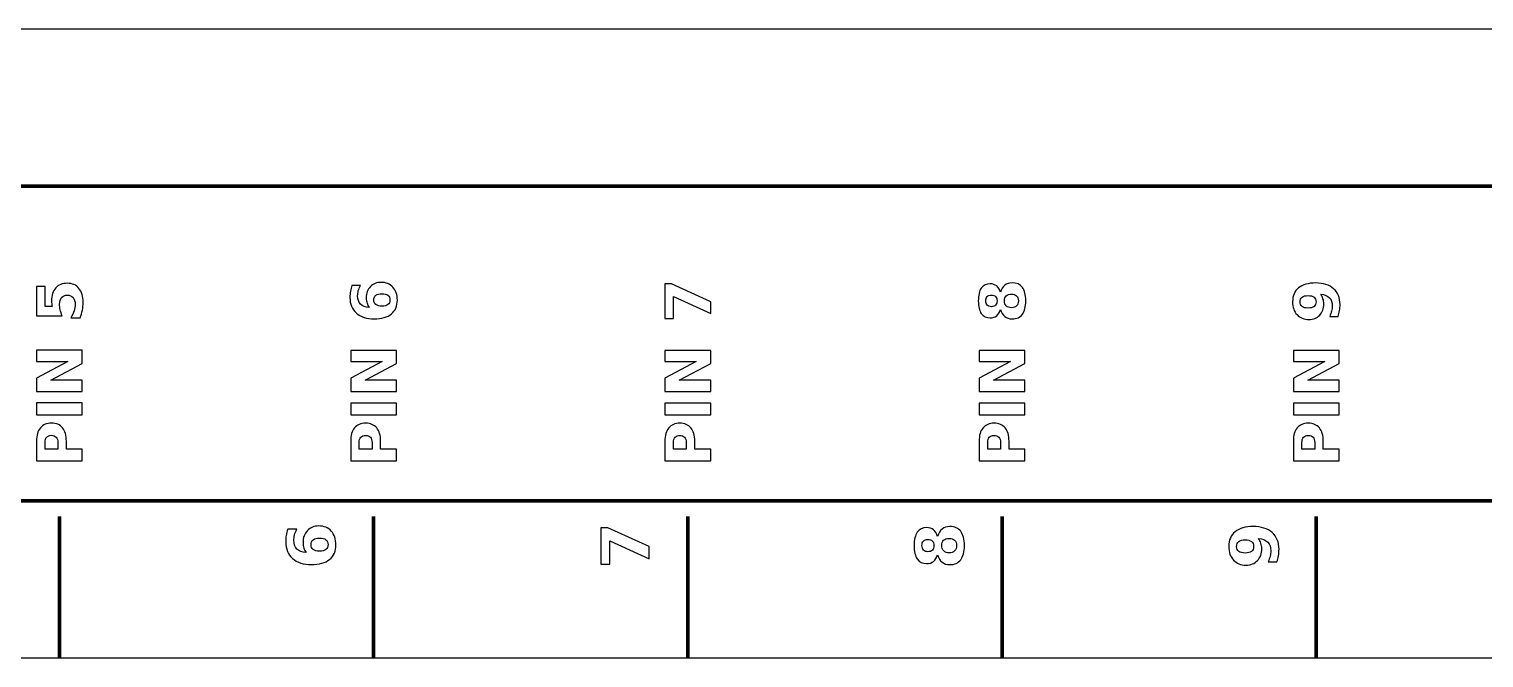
# Model space of a CAD drawing. Header units: centimetres. Extents: x -11 to 25, y -15.8 to -13.8.
# Drawn here: x -6.596 to -1.967, y -15.85 to -13.85 of the extents above; entities that cross this region are included whole.
import ezdxf

# ---------------------------------------------------------------- set-up
doc = ezdxf.new("R2010")
doc.units = ezdxf.units.CM
doc.header["$MEASUREMENT"] = 0
doc.layers.add('Layer 1', color=7, linetype='Continuous')

msp = doc.modelspace()

# ---------------------------------------------------------------- linework, layer by layer
at = {"layer": 'Layer 1', "color": 7}
msp.add_open_spline([(-10.9698, -13.85), (-10.9698, -13.85), (25.0302, -13.85), (25.0302, -13.85), (25.0302, -13.85), (25.0302, -13.85), (25.0302, -15.85), (25.0302, -15.85), (25.0302, -15.85), (25.0302, -15.85), (-10.9698, -15.85), (-10.9698, -15.85), (-10.9698, -15.85), (-10.9698, -15.85), (-10.9698, -13.85), (-10.9698, -13.85)], degree=3, knots=[0, 0, 0, 0, 0.25, 0.25, 0.25, 0.25, 0.5, 0.5, 0.5, 0.5, 0.75, 0.75, 0.75, 0.75, 1, 1, 1, 1], dxfattribs=at)
at = {"layer": 'Layer 1', "color": 250, "lineweight": 100}
msp.add_open_spline([(-10.76247, -15.35), (-10.76247, -15.35), (-10.76247, -14.35), (-10.76247, -14.35), (-10.76247, -14.35), (-10.76247, -14.35), (24.83753, -14.35), (24.83753, -14.35), (24.83753, -14.35), (24.83753, -14.35), (24.83753, -15.35), (24.83753, -15.35), (24.83753, -15.35), (24.83753, -15.35), (-10.76247, -15.35), (-10.76247, -15.35)], degree=3, knots=[0, 0, 0, 0, 0.25, 0.25, 0.25, 0.25, 0.5, 0.5, 0.5, 0.5, 0.75, 0.75, 0.75, 0.75, 1, 1, 1, 1], dxfattribs=at)
at = {"layer": 'Layer 1', "color": 250}
for points, knots in [([(-6.57287, -14.7625), (-6.57287, -14.7625), (-6.57287, -14.66903), (-6.57287, -14.66903), (-6.57287, -14.66903), (-6.57287, -14.66903), (-6.54524, -14.66903), (-6.54524, -14.66903), (-6.54524, -14.66903), (-6.54524, -14.66903), (-6.54524, -14.73253), (-6.54524, -14.73253), (-6.54524, -14.73253), (-6.54524, -14.73253), (-6.52267, -14.73253), (-6.52267, -14.73253), (-6.52267, -14.73253), (-6.52344, -14.72967), (-6.52404, -14.7268), (-6.52447, -14.7239), (-6.52447, -14.7239), (-6.5249, -14.721), (-6.5251, -14.71797), (-6.5251, -14.71487), (-6.5251, -14.71487), (-6.5251, -14.69707), (-6.52067, -14.68323), (-6.51177, -14.67333), (-6.51177, -14.67333), (-6.5029, -14.66343), (-6.4905, -14.6585), (-6.47464, -14.6585), (-6.47464, -14.6585), (-6.45887, -14.6585), (-6.44654, -14.6639), (-6.4376, -14.67467), (-6.4376, -14.67467), (-6.4287, -14.68543), (-6.42424, -14.7004), (-6.42424, -14.71953), (-6.42424, -14.71953), (-6.42424, -14.7278), (-6.42504, -14.736), (-6.42664, -14.7441), (-6.42664, -14.7441), (-6.42824, -14.7522), (-6.43064, -14.76027), (-6.4339, -14.76827), (-6.4339, -14.76827), (-6.4339, -14.76827), (-6.4635, -14.76827), (-6.4635, -14.76827), (-6.4635, -14.76827), (-6.45894, -14.76033), (-6.45554, -14.7528), (-6.45324, -14.74567), (-6.45324, -14.74567), (-6.45097, -14.73853), (-6.44984, -14.7318), (-6.44984, -14.7255), (-6.44984, -14.7255), (-6.44984, -14.71637), (-6.45207, -14.7092), (-6.45654, -14.70397), (-6.45654, -14.70397), (-6.46097, -14.69873), (-6.467, -14.6961), (-6.4746, -14.6961), (-6.4746, -14.6961), (-6.4823, -14.6961), (-6.48834, -14.69873), (-6.49277, -14.70397), (-6.49277, -14.70397), (-6.4972, -14.7092), (-6.4994, -14.71637), (-6.4994, -14.7255), (-6.4994, -14.7255), (-6.4994, -14.7309), (-6.4987, -14.73667), (-6.4973, -14.74277), (-6.4973, -14.74277), (-6.4959, -14.7489), (-6.49374, -14.75547), (-6.4908, -14.7625), (-6.4908, -14.7625), (-6.4908, -14.7625), (-6.57287, -14.7625), (-6.57287, -14.7625)], [0, 0, 0, 0, 0.0454545, 0.0454545, 0.0454545, 0.0454545, 0.0909091, 0.0909091, 0.0909091, 0.0909091, 0.1363636, 0.1363636, 0.1363636, 0.1363636, 0.1818182, 0.1818182, 0.1818182, 0.1818182, 0.2272727, 0.2272727, 0.2272727, 0.2272727, 0.2727273, 0.2727273, 0.2727273, 0.2727273, 0.3181818, 0.3181818, 0.3181818, 0.3181818, 0.3636364, 0.3636364, 0.3636364, 0.3636364, 0.4090909, 0.4090909, 0.4090909, 0.4090909, 0.4545455, 0.4545455, 0.4545455, 0.4545455, 0.5, 0.5, 0.5, 0.5, 0.5454545, 0.5454545, 0.5454545, 0.5454545, 0.5909091, 0.5909091, 0.5909091, 0.5909091, 0.6363636, 0.6363636, 0.6363636, 0.6363636, 0.6818182, 0.6818182, 0.6818182, 0.6818182, 0.7272727, 0.7272727, 0.7272727, 0.7272727, 0.7727273, 0.7727273, 0.7727273, 0.7727273, 0.8181818, 0.8181818, 0.8181818, 0.8181818, 0.8636364, 0.8636364, 0.8636364, 0.8636364, 0.9090909, 0.9090909, 0.9090909, 0.9090909, 0.9545455, 0.9545455, 0.9545455, 0.9545455, 1, 1, 1, 1]), ([(-5.56917, -14.66505), (-5.56917, -14.66505), (-5.5422, -14.66505), (-5.5422, -14.66505), (-5.5422, -14.66505), (-5.54514, -14.67125), (-5.5473, -14.67705), (-5.5487, -14.68251), (-5.5487, -14.68251), (-5.5501, -14.68798), (-5.5508, -14.69335), (-5.5508, -14.69855), (-5.5508, -14.69855), (-5.5508, -14.70975), (-5.5477, -14.71845), (-5.54147, -14.72471), (-5.54147, -14.72471), (-5.53527, -14.73095), (-5.52604, -14.73461), (-5.5138, -14.73565), (-5.5138, -14.73565), (-5.51697, -14.73135), (-5.51937, -14.72668), (-5.52097, -14.72168), (-5.52097, -14.72168), (-5.52257, -14.71668), (-5.52337, -14.71121), (-5.52337, -14.70528), (-5.52337, -14.70528), (-5.52337, -14.69038), (-5.519, -14.67835), (-5.51027, -14.66921), (-5.51027, -14.66921), (-5.50157, -14.66005), (-5.49014, -14.65548), (-5.476, -14.65548), (-5.476, -14.65548), (-5.46037, -14.65548), (-5.44787, -14.66058), (-5.43844, -14.67081), (-5.43844, -14.67081), (-5.42904, -14.68101), (-5.42434, -14.69475), (-5.42434, -14.71191), (-5.42434, -14.71191), (-5.42434, -14.73085), (-5.43074, -14.74551), (-5.44354, -14.75591), (-5.44354, -14.75591), (-5.4563, -14.76628), (-5.47447, -14.77148), (-5.49797, -14.77148), (-5.49797, -14.77148), (-5.52204, -14.77148), (-5.54097, -14.76541), (-5.55474, -14.75328), (-5.55474, -14.75328), (-5.5685, -14.74111), (-5.5754, -14.72448), (-5.5754, -14.70331), (-5.5754, -14.70331), (-5.5754, -14.69661), (-5.57487, -14.69011), (-5.57384, -14.68378), (-5.57384, -14.68378), (-5.5728, -14.67748), (-5.57124, -14.67125), (-5.56917, -14.66505)], [0, 0, 0, 0, 0.0588235, 0.0588235, 0.0588235, 0.0588235, 0.1176471, 0.1176471, 0.1176471, 0.1176471, 0.1764706, 0.1764706, 0.1764706, 0.1764706, 0.2352941, 0.2352941, 0.2352941, 0.2352941, 0.2941176, 0.2941176, 0.2941176, 0.2941176, 0.3529412, 0.3529412, 0.3529412, 0.3529412, 0.4117647, 0.4117647, 0.4117647, 0.4117647, 0.4705882, 0.4705882, 0.4705882, 0.4705882, 0.5294118, 0.5294118, 0.5294118, 0.5294118, 0.5882353, 0.5882353, 0.5882353, 0.5882353, 0.6470588, 0.6470588, 0.6470588, 0.6470588, 0.7058824, 0.7058824, 0.7058824, 0.7058824, 0.7647059, 0.7647059, 0.7647059, 0.7647059, 0.8235294, 0.8235294, 0.8235294, 0.8235294, 0.8823529, 0.8823529, 0.8823529, 0.8823529, 0.9411765, 0.9411765, 0.9411765, 0.9411765, 1, 1, 1, 1]), ([(-4.57297, -14.77051), (-4.57297, -14.77051), (-4.57297, -14.66065), (-4.57297, -14.66065), (-4.57297, -14.66065), (-4.57297, -14.66065), (-4.55177, -14.66065), (-4.55177, -14.66065), (-4.55177, -14.66065), (-4.55177, -14.66065), (-4.42717, -14.71748), (-4.42717, -14.71748), (-4.42717, -14.71748), (-4.42717, -14.71748), (-4.42717, -14.75411), (-4.42717, -14.75411), (-4.42717, -14.75411), (-4.42717, -14.75411), (-4.54534, -14.70028), (-4.54534, -14.70028), (-4.54534, -14.70028), (-4.54534, -14.70028), (-4.54534, -14.77051), (-4.54534, -14.77051), (-4.54534, -14.77051), (-4.54534, -14.77051), (-4.57297, -14.77051), (-4.57297, -14.77051)], [0, 0, 0, 0, 0.1428571, 0.1428571, 0.1428571, 0.1428571, 0.2857143, 0.2857143, 0.2857143, 0.2857143, 0.4285714, 0.4285714, 0.4285714, 0.4285714, 0.5714286, 0.5714286, 0.5714286, 0.5714286, 0.7142857, 0.7142857, 0.7142857, 0.7142857, 0.8571429, 0.8571429, 0.8571429, 0.8571429, 1, 1, 1, 1]), ([(-3.5048, -14.74171), (-3.50747, -14.75055), (-3.51157, -14.75721), (-3.5171, -14.76171), (-3.5171, -14.76171), (-3.52264, -14.76621), (-3.52954, -14.76845), (-3.5378, -14.76845), (-3.5378, -14.76845), (-3.5501, -14.76845), (-3.5595, -14.76385), (-3.56594, -14.75468), (-3.56594, -14.75468), (-3.57237, -14.74551), (-3.5756, -14.73201), (-3.5756, -14.71425), (-3.5756, -14.71425), (-3.5756, -14.69661), (-3.5724, -14.68318), (-3.56597, -14.67401), (-3.56597, -14.67401), (-3.55957, -14.66485), (-3.55017, -14.66025), (-3.5378, -14.66025), (-3.5378, -14.66025), (-3.52954, -14.66025), (-3.52264, -14.66251), (-3.5171, -14.66701), (-3.5171, -14.66701), (-3.51157, -14.67155), (-3.50747, -14.67825), (-3.5048, -14.68708), (-3.5048, -14.68708), (-3.50207, -14.67718), (-3.49764, -14.66971), (-3.49147, -14.66468), (-3.49147, -14.66468), (-3.48534, -14.65965), (-3.47757, -14.65711), (-3.46817, -14.65711), (-3.46817, -14.65711), (-3.45374, -14.65711), (-3.4428, -14.66191), (-3.43544, -14.67151), (-3.43544, -14.67151), (-3.42804, -14.68111), (-3.42434, -14.69538), (-3.42434, -14.71425), (-3.42434, -14.71425), (-3.42434, -14.73321), (-3.42804, -14.74751), (-3.43544, -14.75718), (-3.43544, -14.75718), (-3.4428, -14.76685), (-3.45374, -14.77168), (-3.46817, -14.77168), (-3.46817, -14.77168), (-3.47757, -14.77168), (-3.48534, -14.76915), (-3.49147, -14.76411), (-3.49147, -14.76411), (-3.49764, -14.75908), (-3.50207, -14.75161), (-3.5048, -14.74171)], [0, 0, 0, 0, 0.0625, 0.0625, 0.0625, 0.0625, 0.125, 0.125, 0.125, 0.125, 0.1875, 0.1875, 0.1875, 0.1875, 0.25, 0.25, 0.25, 0.25, 0.3125, 0.3125, 0.3125, 0.3125, 0.375, 0.375, 0.375, 0.375, 0.4375, 0.4375, 0.4375, 0.4375, 0.5, 0.5, 0.5, 0.5, 0.5625, 0.5625, 0.5625, 0.5625, 0.625, 0.625, 0.625, 0.625, 0.6875, 0.6875, 0.6875, 0.6875, 0.75, 0.75, 0.75, 0.75, 0.8125, 0.8125, 0.8125, 0.8125, 0.875, 0.875, 0.875, 0.875, 0.9375, 0.9375, 0.9375, 0.9375, 1, 1, 1, 1]), ([(-2.43037, -14.76385), (-2.43037, -14.76385), (-2.45734, -14.76385), (-2.45734, -14.76385), (-2.45734, -14.76385), (-2.45454, -14.75785), (-2.45244, -14.75211), (-2.45104, -14.74665), (-2.45104, -14.74665), (-2.44964, -14.74118), (-2.44894, -14.73578), (-2.44894, -14.73045), (-2.44894, -14.73045), (-2.44894, -14.71925), (-2.45204, -14.71055), (-2.45827, -14.70428), (-2.45827, -14.70428), (-2.46447, -14.69805), (-2.4737, -14.69435), (-2.48594, -14.69325), (-2.48594, -14.69325), (-2.48267, -14.69768), (-2.48024, -14.70238), (-2.4786, -14.70741), (-2.4786, -14.70741), (-2.47697, -14.71241), (-2.47617, -14.71785), (-2.47617, -14.72371), (-2.47617, -14.72371), (-2.47617, -14.73861), (-2.4805, -14.75065), (-2.4892, -14.75978), (-2.4892, -14.75978), (-2.4979, -14.76895), (-2.50934, -14.77351), (-2.52354, -14.77351), (-2.52354, -14.77351), (-2.53924, -14.77351), (-2.5518, -14.76841), (-2.56124, -14.75825), (-2.56124, -14.75825), (-2.57067, -14.74805), (-2.5754, -14.73438), (-2.5754, -14.71728), (-2.5754, -14.71728), (-2.5754, -14.69825), (-2.569, -14.68355), (-2.55617, -14.67315), (-2.55617, -14.67315), (-2.54334, -14.66271), (-2.5252, -14.65751), (-2.50177, -14.65751), (-2.50177, -14.65751), (-2.4777, -14.65751), (-2.45877, -14.66361), (-2.445, -14.67578), (-2.445, -14.67578), (-2.43124, -14.68795), (-2.42434, -14.70465), (-2.42434, -14.72585), (-2.42434, -14.72585), (-2.42434, -14.73271), (-2.42484, -14.73925), (-2.42584, -14.74548), (-2.42584, -14.74548), (-2.42684, -14.75175), (-2.42837, -14.75785), (-2.43037, -14.76385)], [0, 0, 0, 0, 0.0588235, 0.0588235, 0.0588235, 0.0588235, 0.1176471, 0.1176471, 0.1176471, 0.1176471, 0.1764706, 0.1764706, 0.1764706, 0.1764706, 0.2352941, 0.2352941, 0.2352941, 0.2352941, 0.2941176, 0.2941176, 0.2941176, 0.2941176, 0.3529412, 0.3529412, 0.3529412, 0.3529412, 0.4117647, 0.4117647, 0.4117647, 0.4117647, 0.4705882, 0.4705882, 0.4705882, 0.4705882, 0.5294118, 0.5294118, 0.5294118, 0.5294118, 0.5882353, 0.5882353, 0.5882353, 0.5882353, 0.6470588, 0.6470588, 0.6470588, 0.6470588, 0.7058824, 0.7058824, 0.7058824, 0.7058824, 0.7647059, 0.7647059, 0.7647059, 0.7647059, 0.8235294, 0.8235294, 0.8235294, 0.8235294, 0.8823529, 0.8823529, 0.8823529, 0.8823529, 0.9411765, 0.9411765, 0.9411765, 0.9411765, 1, 1, 1, 1]), ([(-5.49914, -14.71151), (-5.49914, -14.71811), (-5.497, -14.72305), (-5.49274, -14.72631), (-5.49274, -14.72631), (-5.48847, -14.72961), (-5.48207, -14.73125), (-5.47354, -14.73125), (-5.47354, -14.73125), (-5.46504, -14.73125), (-5.45864, -14.72961), (-5.45437, -14.72631), (-5.45437, -14.72631), (-5.4501, -14.72305), (-5.44797, -14.71811), (-5.44797, -14.71151), (-5.44797, -14.71151), (-5.44797, -14.70488), (-5.4501, -14.69991), (-5.45437, -14.69665), (-5.45437, -14.69665), (-5.45864, -14.69335), (-5.46504, -14.69171), (-5.47354, -14.69171), (-5.47354, -14.69171), (-5.48207, -14.69171), (-5.48847, -14.69335), (-5.49274, -14.69665), (-5.49274, -14.69665), (-5.497, -14.69991), (-5.49914, -14.70488), (-5.49914, -14.71151)], [0, 0, 0, 0, 0.125, 0.125, 0.125, 0.125, 0.25, 0.25, 0.25, 0.25, 0.375, 0.375, 0.375, 0.375, 0.5, 0.5, 0.5, 0.5, 0.625, 0.625, 0.625, 0.625, 0.75, 0.75, 0.75, 0.75, 0.875, 0.875, 0.875, 0.875, 1, 1, 1, 1]), ([(-3.534, -14.73291), (-3.5282, -14.73291), (-3.52374, -14.73131), (-3.52064, -14.72808), (-3.52064, -14.72808), (-3.5175, -14.72485), (-3.51594, -14.72025), (-3.51594, -14.71425), (-3.51594, -14.71425), (-3.51594, -14.70838), (-3.5175, -14.70385), (-3.52064, -14.70068), (-3.52064, -14.70068), (-3.52374, -14.69748), (-3.5282, -14.69588), (-3.534, -14.69588), (-3.534, -14.69588), (-3.5398, -14.69588), (-3.54424, -14.69748), (-3.54734, -14.70068), (-3.54734, -14.70068), (-3.55044, -14.70385), (-3.55197, -14.70838), (-3.55197, -14.71425), (-3.55197, -14.71425), (-3.55197, -14.72025), (-3.5504, -14.72485), (-3.54727, -14.72808), (-3.54727, -14.72808), (-3.54417, -14.73131), (-3.53974, -14.73291), (-3.534, -14.73291)], [0, 0, 0, 0, 0.125, 0.125, 0.125, 0.125, 0.25, 0.25, 0.25, 0.25, 0.375, 0.375, 0.375, 0.375, 0.5, 0.5, 0.5, 0.5, 0.625, 0.625, 0.625, 0.625, 0.75, 0.75, 0.75, 0.75, 0.875, 0.875, 0.875, 0.875, 1, 1, 1, 1]), ([(-3.4924, -14.71425), (-3.4924, -14.72128), (-3.49047, -14.72671), (-3.48664, -14.73048), (-3.48664, -14.73048), (-3.4828, -14.73425), (-3.4773, -14.73615), (-3.47014, -14.73615), (-3.47014, -14.73615), (-3.46297, -14.73615), (-3.4575, -14.73425), (-3.45367, -14.73048), (-3.45367, -14.73048), (-3.44987, -14.72671), (-3.44797, -14.72128), (-3.44797, -14.71425), (-3.44797, -14.71425), (-3.44797, -14.70728), (-3.44987, -14.70195), (-3.45367, -14.69821), (-3.45367, -14.69821), (-3.4575, -14.69451), (-3.46297, -14.69265), (-3.47014, -14.69265), (-3.47014, -14.69265), (-3.47737, -14.69265), (-3.48287, -14.69451), (-3.4867, -14.69821), (-3.4867, -14.69821), (-3.4905, -14.70195), (-3.4924, -14.70728), (-3.4924, -14.71425)], [0, 0, 0, 0, 0.125, 0.125, 0.125, 0.125, 0.25, 0.25, 0.25, 0.25, 0.375, 0.375, 0.375, 0.375, 0.5, 0.5, 0.5, 0.5, 0.625, 0.625, 0.625, 0.625, 0.75, 0.75, 0.75, 0.75, 0.875, 0.875, 0.875, 0.875, 1, 1, 1, 1]), ([(-2.50057, -14.71745), (-2.50057, -14.71088), (-2.5027, -14.70595), (-2.50697, -14.70261), (-2.50697, -14.70261), (-2.51124, -14.69931), (-2.51764, -14.69765), (-2.52617, -14.69765), (-2.52617, -14.69765), (-2.53464, -14.69765), (-2.54104, -14.69931), (-2.54534, -14.70261), (-2.54534, -14.70261), (-2.54964, -14.70595), (-2.55177, -14.71088), (-2.55177, -14.71745), (-2.55177, -14.71745), (-2.55177, -14.72405), (-2.54964, -14.72898), (-2.54534, -14.73231), (-2.54534, -14.73231), (-2.54104, -14.73561), (-2.53464, -14.73728), (-2.52617, -14.73728), (-2.52617, -14.73728), (-2.51764, -14.73728), (-2.51124, -14.73561), (-2.50697, -14.73231), (-2.50697, -14.73231), (-2.5027, -14.72898), (-2.50057, -14.72405), (-2.50057, -14.71745)], [0, 0, 0, 0, 0.125, 0.125, 0.125, 0.125, 0.25, 0.25, 0.25, 0.25, 0.375, 0.375, 0.375, 0.375, 0.5, 0.5, 0.5, 0.5, 0.625, 0.625, 0.625, 0.625, 0.75, 0.75, 0.75, 0.75, 0.875, 0.875, 0.875, 0.875, 1, 1, 1, 1]), ([(-6.57287, -15.00233), (-6.57287, -15.00233), (-6.57287, -14.96033), (-6.57287, -14.96033), (-6.57287, -14.96033), (-6.57287, -14.96033), (-6.47287, -14.9073), (-6.47287, -14.9073), (-6.47287, -14.9073), (-6.47287, -14.9073), (-6.57287, -14.9073), (-6.57287, -14.9073), (-6.57287, -14.9073), (-6.57287, -14.9073), (-6.57287, -14.87167), (-6.57287, -14.87167), (-6.57287, -14.87167), (-6.57287, -14.87167), (-6.42707, -14.87167), (-6.42707, -14.87167), (-6.42707, -14.87167), (-6.42707, -14.87167), (-6.42707, -14.91367), (-6.42707, -14.91367), (-6.42707, -14.91367), (-6.42707, -14.91367), (-6.52707, -14.9667), (-6.52707, -14.9667), (-6.52707, -14.9667), (-6.52707, -14.9667), (-6.42707, -14.9667), (-6.42707, -14.9667), (-6.42707, -14.9667), (-6.42707, -14.9667), (-6.42707, -15.00233), (-6.42707, -15.00233), (-6.42707, -15.00233), (-6.42707, -15.00233), (-6.57287, -15.00233), (-6.57287, -15.00233)], [0, 0, 0, 0, 0.1, 0.1, 0.1, 0.1, 0.2, 0.2, 0.2, 0.2, 0.3, 0.3, 0.3, 0.3, 0.4, 0.4, 0.4, 0.4, 0.5, 0.5, 0.5, 0.5, 0.6, 0.6, 0.6, 0.6, 0.7, 0.7, 0.7, 0.7, 0.8, 0.8, 0.8, 0.8, 0.9, 0.9, 0.9, 0.9, 1, 1, 1, 1]), ([(-5.57297, -15.00251), (-5.57297, -15.00251), (-5.57297, -14.96051), (-5.57297, -14.96051), (-5.57297, -14.96051), (-5.57297, -14.96051), (-5.47297, -14.90748), (-5.47297, -14.90748), (-5.47297, -14.90748), (-5.47297, -14.90748), (-5.57297, -14.90748), (-5.57297, -14.90748), (-5.57297, -14.90748), (-5.57297, -14.90748), (-5.57297, -14.87185), (-5.57297, -14.87185), (-5.57297, -14.87185), (-5.57297, -14.87185), (-5.42717, -14.87185), (-5.42717, -14.87185), (-5.42717, -14.87185), (-5.42717, -14.87185), (-5.42717, -14.91385), (-5.42717, -14.91385), (-5.42717, -14.91385), (-5.42717, -14.91385), (-5.52717, -14.96688), (-5.52717, -14.96688), (-5.52717, -14.96688), (-5.52717, -14.96688), (-5.42717, -14.96688), (-5.42717, -14.96688), (-5.42717, -14.96688), (-5.42717, -14.96688), (-5.42717, -15.00251), (-5.42717, -15.00251), (-5.42717, -15.00251), (-5.42717, -15.00251), (-5.57297, -15.00251), (-5.57297, -15.00251)], [0, 0, 0, 0, 0.1, 0.1, 0.1, 0.1, 0.2, 0.2, 0.2, 0.2, 0.3, 0.3, 0.3, 0.3, 0.4, 0.4, 0.4, 0.4, 0.5, 0.5, 0.5, 0.5, 0.6, 0.6, 0.6, 0.6, 0.7, 0.7, 0.7, 0.7, 0.8, 0.8, 0.8, 0.8, 0.9, 0.9, 0.9, 0.9, 1, 1, 1, 1]), ([(-4.57297, -15.00251), (-4.57297, -15.00251), (-4.57297, -14.96051), (-4.57297, -14.96051), (-4.57297, -14.96051), (-4.57297, -14.96051), (-4.47297, -14.90748), (-4.47297, -14.90748), (-4.47297, -14.90748), (-4.47297, -14.90748), (-4.57297, -14.90748), (-4.57297, -14.90748), (-4.57297, -14.90748), (-4.57297, -14.90748), (-4.57297, -14.87185), (-4.57297, -14.87185), (-4.57297, -14.87185), (-4.57297, -14.87185), (-4.42717, -14.87185), (-4.42717, -14.87185), (-4.42717, -14.87185), (-4.42717, -14.87185), (-4.42717, -14.91385), (-4.42717, -14.91385), (-4.42717, -14.91385), (-4.42717, -14.91385), (-4.52717, -14.96688), (-4.52717, -14.96688), (-4.52717, -14.96688), (-4.52717, -14.96688), (-4.42717, -14.96688), (-4.42717, -14.96688), (-4.42717, -14.96688), (-4.42717, -14.96688), (-4.42717, -15.00251), (-4.42717, -15.00251), (-4.42717, -15.00251), (-4.42717, -15.00251), (-4.57297, -15.00251), (-4.57297, -15.00251)], [0, 0, 0, 0, 0.1, 0.1, 0.1, 0.1, 0.2, 0.2, 0.2, 0.2, 0.3, 0.3, 0.3, 0.3, 0.4, 0.4, 0.4, 0.4, 0.5, 0.5, 0.5, 0.5, 0.6, 0.6, 0.6, 0.6, 0.7, 0.7, 0.7, 0.7, 0.8, 0.8, 0.8, 0.8, 0.9, 0.9, 0.9, 0.9, 1, 1, 1, 1]), ([(-3.57297, -15.00251), (-3.57297, -15.00251), (-3.57297, -14.96051), (-3.57297, -14.96051), (-3.57297, -14.96051), (-3.57297, -14.96051), (-3.47297, -14.90748), (-3.47297, -14.90748), (-3.47297, -14.90748), (-3.47297, -14.90748), (-3.57297, -14.90748), (-3.57297, -14.90748), (-3.57297, -14.90748), (-3.57297, -14.90748), (-3.57297, -14.87185), (-3.57297, -14.87185), (-3.57297, -14.87185), (-3.57297, -14.87185), (-3.42717, -14.87185), (-3.42717, -14.87185), (-3.42717, -14.87185), (-3.42717, -14.87185), (-3.42717, -14.91385), (-3.42717, -14.91385), (-3.42717, -14.91385), (-3.42717, -14.91385), (-3.52717, -14.96688), (-3.52717, -14.96688), (-3.52717, -14.96688), (-3.52717, -14.96688), (-3.42717, -14.96688), (-3.42717, -14.96688), (-3.42717, -14.96688), (-3.42717, -14.96688), (-3.42717, -15.00251), (-3.42717, -15.00251), (-3.42717, -15.00251), (-3.42717, -15.00251), (-3.57297, -15.00251), (-3.57297, -15.00251)], [0, 0, 0, 0, 0.1, 0.1, 0.1, 0.1, 0.2, 0.2, 0.2, 0.2, 0.3, 0.3, 0.3, 0.3, 0.4, 0.4, 0.4, 0.4, 0.5, 0.5, 0.5, 0.5, 0.6, 0.6, 0.6, 0.6, 0.7, 0.7, 0.7, 0.7, 0.8, 0.8, 0.8, 0.8, 0.9, 0.9, 0.9, 0.9, 1, 1, 1, 1]), ([(-2.57297, -15.00251), (-2.57297, -15.00251), (-2.57297, -14.96051), (-2.57297, -14.96051), (-2.57297, -14.96051), (-2.57297, -14.96051), (-2.47297, -14.90748), (-2.47297, -14.90748), (-2.47297, -14.90748), (-2.47297, -14.90748), (-2.57297, -14.90748), (-2.57297, -14.90748), (-2.57297, -14.90748), (-2.57297, -14.90748), (-2.57297, -14.87185), (-2.57297, -14.87185), (-2.57297, -14.87185), (-2.57297, -14.87185), (-2.42717, -14.87185), (-2.42717, -14.87185), (-2.42717, -14.87185), (-2.42717, -14.87185), (-2.42717, -14.91385), (-2.42717, -14.91385), (-2.42717, -14.91385), (-2.42717, -14.91385), (-2.52717, -14.96688), (-2.52717, -14.96688), (-2.52717, -14.96688), (-2.52717, -14.96688), (-2.42717, -14.96688), (-2.42717, -14.96688), (-2.42717, -14.96688), (-2.42717, -14.96688), (-2.42717, -15.00251), (-2.42717, -15.00251), (-2.42717, -15.00251), (-2.42717, -15.00251), (-2.57297, -15.00251), (-2.57297, -15.00251)], [0, 0, 0, 0, 0.1, 0.1, 0.1, 0.1, 0.2, 0.2, 0.2, 0.2, 0.3, 0.3, 0.3, 0.3, 0.4, 0.4, 0.4, 0.4, 0.5, 0.5, 0.5, 0.5, 0.6, 0.6, 0.6, 0.6, 0.7, 0.7, 0.7, 0.7, 0.8, 0.8, 0.8, 0.8, 0.9, 0.9, 0.9, 0.9, 1, 1, 1, 1]), ([(-6.57287, -15.07673), (-6.57287, -15.07673), (-6.57287, -15.03913), (-6.57287, -15.03913), (-6.57287, -15.03913), (-6.57287, -15.03913), (-6.42707, -15.03913), (-6.42707, -15.03913), (-6.42707, -15.03913), (-6.42707, -15.03913), (-6.42707, -15.07673), (-6.42707, -15.07673), (-6.42707, -15.07673), (-6.42707, -15.07673), (-6.57287, -15.07673), (-6.57287, -15.07673)], [0, 0, 0, 0, 0.25, 0.25, 0.25, 0.25, 0.5, 0.5, 0.5, 0.5, 0.75, 0.75, 0.75, 0.75, 1, 1, 1, 1]), ([(-5.57297, -15.07691), (-5.57297, -15.07691), (-5.57297, -15.03931), (-5.57297, -15.03931), (-5.57297, -15.03931), (-5.57297, -15.03931), (-5.42717, -15.03931), (-5.42717, -15.03931), (-5.42717, -15.03931), (-5.42717, -15.03931), (-5.42717, -15.07691), (-5.42717, -15.07691), (-5.42717, -15.07691), (-5.42717, -15.07691), (-5.57297, -15.07691), (-5.57297, -15.07691)], [0, 0, 0, 0, 0.25, 0.25, 0.25, 0.25, 0.5, 0.5, 0.5, 0.5, 0.75, 0.75, 0.75, 0.75, 1, 1, 1, 1]), ([(-4.57297, -15.07691), (-4.57297, -15.07691), (-4.57297, -15.03931), (-4.57297, -15.03931), (-4.57297, -15.03931), (-4.57297, -15.03931), (-4.42717, -15.03931), (-4.42717, -15.03931), (-4.42717, -15.03931), (-4.42717, -15.03931), (-4.42717, -15.07691), (-4.42717, -15.07691), (-4.42717, -15.07691), (-4.42717, -15.07691), (-4.57297, -15.07691), (-4.57297, -15.07691)], [0, 0, 0, 0, 0.25, 0.25, 0.25, 0.25, 0.5, 0.5, 0.5, 0.5, 0.75, 0.75, 0.75, 0.75, 1, 1, 1, 1]), ([(-3.57297, -15.07691), (-3.57297, -15.07691), (-3.57297, -15.03931), (-3.57297, -15.03931), (-3.57297, -15.03931), (-3.57297, -15.03931), (-3.42717, -15.03931), (-3.42717, -15.03931), (-3.42717, -15.03931), (-3.42717, -15.03931), (-3.42717, -15.07691), (-3.42717, -15.07691), (-3.42717, -15.07691), (-3.42717, -15.07691), (-3.57297, -15.07691), (-3.57297, -15.07691)], [0, 0, 0, 0, 0.25, 0.25, 0.25, 0.25, 0.5, 0.5, 0.5, 0.5, 0.75, 0.75, 0.75, 0.75, 1, 1, 1, 1]), ([(-2.57297, -15.07691), (-2.57297, -15.07691), (-2.57297, -15.03931), (-2.57297, -15.03931), (-2.57297, -15.03931), (-2.57297, -15.03931), (-2.42717, -15.03931), (-2.42717, -15.03931), (-2.42717, -15.03931), (-2.42717, -15.03931), (-2.42717, -15.07691), (-2.42717, -15.07691), (-2.42717, -15.07691), (-2.42717, -15.07691), (-2.57297, -15.07691), (-2.57297, -15.07691)], [0, 0, 0, 0, 0.25, 0.25, 0.25, 0.25, 0.5, 0.5, 0.5, 0.5, 0.75, 0.75, 0.75, 0.75, 1, 1, 1, 1]), ([(-6.57287, -15.2233), (-6.57287, -15.2233), (-6.57287, -15.1609), (-6.57287, -15.1609), (-6.57287, -15.1609), (-6.57287, -15.14234), (-6.56874, -15.1281), (-6.5605, -15.11817), (-6.5605, -15.11817), (-6.55227, -15.10824), (-6.54054, -15.10327), (-6.5253, -15.10327), (-6.5253, -15.10327), (-6.51004, -15.10327), (-6.49827, -15.10824), (-6.49004, -15.11817), (-6.49004, -15.11817), (-6.4818, -15.1281), (-6.47767, -15.14234), (-6.47767, -15.1609), (-6.47767, -15.1609), (-6.47767, -15.1609), (-6.47767, -15.1857), (-6.47767, -15.1857), (-6.47767, -15.1857), (-6.47767, -15.1857), (-6.42707, -15.1857), (-6.42707, -15.1857), (-6.42707, -15.1857), (-6.42707, -15.1857), (-6.42707, -15.2233), (-6.42707, -15.2233), (-6.42707, -15.2233), (-6.42707, -15.2233), (-6.57287, -15.2233), (-6.57287, -15.2233)], [0, 0, 0, 0, 0.1111111, 0.1111111, 0.1111111, 0.1111111, 0.2222222, 0.2222222, 0.2222222, 0.2222222, 0.3333333, 0.3333333, 0.3333333, 0.3333333, 0.4444444, 0.4444444, 0.4444444, 0.4444444, 0.5555556, 0.5555556, 0.5555556, 0.5555556, 0.6666667, 0.6666667, 0.6666667, 0.6666667, 0.7777778, 0.7777778, 0.7777778, 0.7777778, 0.8888889, 0.8888889, 0.8888889, 0.8888889, 1, 1, 1, 1]), ([(-5.57297, -15.22348), (-5.57297, -15.22348), (-5.57297, -15.16108), (-5.57297, -15.16108), (-5.57297, -15.16108), (-5.57297, -15.14252), (-5.56884, -15.12828), (-5.5606, -15.11835), (-5.5606, -15.11835), (-5.55237, -15.10842), (-5.54064, -15.10345), (-5.5254, -15.10345), (-5.5254, -15.10345), (-5.51014, -15.10345), (-5.49837, -15.10842), (-5.49014, -15.11835), (-5.49014, -15.11835), (-5.4819, -15.12828), (-5.47777, -15.14252), (-5.47777, -15.16108), (-5.47777, -15.16108), (-5.47777, -15.16108), (-5.47777, -15.18588), (-5.47777, -15.18588), (-5.47777, -15.18588), (-5.47777, -15.18588), (-5.42717, -15.18588), (-5.42717, -15.18588), (-5.42717, -15.18588), (-5.42717, -15.18588), (-5.42717, -15.22348), (-5.42717, -15.22348), (-5.42717, -15.22348), (-5.42717, -15.22348), (-5.57297, -15.22348), (-5.57297, -15.22348)], [0, 0, 0, 0, 0.1111111, 0.1111111, 0.1111111, 0.1111111, 0.2222222, 0.2222222, 0.2222222, 0.2222222, 0.3333333, 0.3333333, 0.3333333, 0.3333333, 0.4444444, 0.4444444, 0.4444444, 0.4444444, 0.5555556, 0.5555556, 0.5555556, 0.5555556, 0.6666667, 0.6666667, 0.6666667, 0.6666667, 0.7777778, 0.7777778, 0.7777778, 0.7777778, 0.8888889, 0.8888889, 0.8888889, 0.8888889, 1, 1, 1, 1]), ([(-4.57297, -15.22348), (-4.57297, -15.22348), (-4.57297, -15.16108), (-4.57297, -15.16108), (-4.57297, -15.16108), (-4.57297, -15.14252), (-4.56884, -15.12828), (-4.5606, -15.11835), (-4.5606, -15.11835), (-4.55237, -15.10842), (-4.54064, -15.10345), (-4.5254, -15.10345), (-4.5254, -15.10345), (-4.51014, -15.10345), (-4.49837, -15.10842), (-4.49014, -15.11835), (-4.49014, -15.11835), (-4.4819, -15.12828), (-4.47777, -15.14252), (-4.47777, -15.16108), (-4.47777, -15.16108), (-4.47777, -15.16108), (-4.47777, -15.18588), (-4.47777, -15.18588), (-4.47777, -15.18588), (-4.47777, -15.18588), (-4.42717, -15.18588), (-4.42717, -15.18588), (-4.42717, -15.18588), (-4.42717, -15.18588), (-4.42717, -15.22348), (-4.42717, -15.22348), (-4.42717, -15.22348), (-4.42717, -15.22348), (-4.57297, -15.22348), (-4.57297, -15.22348)], [0, 0, 0, 0, 0.1111111, 0.1111111, 0.1111111, 0.1111111, 0.2222222, 0.2222222, 0.2222222, 0.2222222, 0.3333333, 0.3333333, 0.3333333, 0.3333333, 0.4444444, 0.4444444, 0.4444444, 0.4444444, 0.5555556, 0.5555556, 0.5555556, 0.5555556, 0.6666667, 0.6666667, 0.6666667, 0.6666667, 0.7777778, 0.7777778, 0.7777778, 0.7777778, 0.8888889, 0.8888889, 0.8888889, 0.8888889, 1, 1, 1, 1]), ([(-3.57297, -15.22348), (-3.57297, -15.22348), (-3.57297, -15.16108), (-3.57297, -15.16108), (-3.57297, -15.16108), (-3.57297, -15.14252), (-3.56884, -15.12828), (-3.5606, -15.11835), (-3.5606, -15.11835), (-3.55237, -15.10842), (-3.54064, -15.10345), (-3.5254, -15.10345), (-3.5254, -15.10345), (-3.51014, -15.10345), (-3.49837, -15.10842), (-3.49014, -15.11835), (-3.49014, -15.11835), (-3.4819, -15.12828), (-3.47777, -15.14252), (-3.47777, -15.16108), (-3.47777, -15.16108), (-3.47777, -15.16108), (-3.47777, -15.18588), (-3.47777, -15.18588), (-3.47777, -15.18588), (-3.47777, -15.18588), (-3.42717, -15.18588), (-3.42717, -15.18588), (-3.42717, -15.18588), (-3.42717, -15.18588), (-3.42717, -15.22348), (-3.42717, -15.22348), (-3.42717, -15.22348), (-3.42717, -15.22348), (-3.57297, -15.22348), (-3.57297, -15.22348)], [0, 0, 0, 0, 0.1111111, 0.1111111, 0.1111111, 0.1111111, 0.2222222, 0.2222222, 0.2222222, 0.2222222, 0.3333333, 0.3333333, 0.3333333, 0.3333333, 0.4444444, 0.4444444, 0.4444444, 0.4444444, 0.5555556, 0.5555556, 0.5555556, 0.5555556, 0.6666667, 0.6666667, 0.6666667, 0.6666667, 0.7777778, 0.7777778, 0.7777778, 0.7777778, 0.8888889, 0.8888889, 0.8888889, 0.8888889, 1, 1, 1, 1]), ([(-2.57297, -15.22348), (-2.57297, -15.22348), (-2.57297, -15.16108), (-2.57297, -15.16108), (-2.57297, -15.16108), (-2.57297, -15.14252), (-2.56884, -15.12828), (-2.5606, -15.11835), (-2.5606, -15.11835), (-2.55237, -15.10842), (-2.54064, -15.10345), (-2.5254, -15.10345), (-2.5254, -15.10345), (-2.51014, -15.10345), (-2.49837, -15.10842), (-2.49014, -15.11835), (-2.49014, -15.11835), (-2.4819, -15.12828), (-2.47777, -15.14252), (-2.47777, -15.16108), (-2.47777, -15.16108), (-2.47777, -15.16108), (-2.47777, -15.18588), (-2.47777, -15.18588), (-2.47777, -15.18588), (-2.47777, -15.18588), (-2.42717, -15.18588), (-2.42717, -15.18588), (-2.42717, -15.18588), (-2.42717, -15.18588), (-2.42717, -15.22348), (-2.42717, -15.22348), (-2.42717, -15.22348), (-2.42717, -15.22348), (-2.57297, -15.22348), (-2.57297, -15.22348)], [0, 0, 0, 0, 0.1111111, 0.1111111, 0.1111111, 0.1111111, 0.2222222, 0.2222222, 0.2222222, 0.2222222, 0.3333333, 0.3333333, 0.3333333, 0.3333333, 0.4444444, 0.4444444, 0.4444444, 0.4444444, 0.5555556, 0.5555556, 0.5555556, 0.5555556, 0.6666667, 0.6666667, 0.6666667, 0.6666667, 0.7777778, 0.7777778, 0.7777778, 0.7777778, 0.8888889, 0.8888889, 0.8888889, 0.8888889, 1, 1, 1, 1]), ([(-6.54564, -15.1857), (-6.54564, -15.1857), (-6.5049, -15.1857), (-6.5049, -15.1857), (-6.5049, -15.1857), (-6.5049, -15.1857), (-6.5049, -15.1649), (-6.5049, -15.1649), (-6.5049, -15.1649), (-6.5049, -15.1576), (-6.50667, -15.15197), (-6.51024, -15.148), (-6.51024, -15.148), (-6.51377, -15.14404), (-6.5188, -15.14204), (-6.5253, -15.14204), (-6.5253, -15.14204), (-6.53184, -15.14204), (-6.53684, -15.14404), (-6.54037, -15.148), (-6.54037, -15.148), (-6.54387, -15.15197), (-6.54564, -15.1576), (-6.54564, -15.1649), (-6.54564, -15.1649), (-6.54564, -15.1649), (-6.54564, -15.1857), (-6.54564, -15.1857)], [0, 0, 0, 0, 0.1428571, 0.1428571, 0.1428571, 0.1428571, 0.2857143, 0.2857143, 0.2857143, 0.2857143, 0.4285714, 0.4285714, 0.4285714, 0.4285714, 0.5714286, 0.5714286, 0.5714286, 0.5714286, 0.7142857, 0.7142857, 0.7142857, 0.7142857, 0.8571429, 0.8571429, 0.8571429, 0.8571429, 1, 1, 1, 1]), ([(-5.54574, -15.18588), (-5.54574, -15.18588), (-5.505, -15.18588), (-5.505, -15.18588), (-5.505, -15.18588), (-5.505, -15.18588), (-5.505, -15.16508), (-5.505, -15.16508), (-5.505, -15.16508), (-5.505, -15.15778), (-5.50677, -15.15215), (-5.51034, -15.14818), (-5.51034, -15.14818), (-5.51387, -15.14422), (-5.5189, -15.14222), (-5.5254, -15.14222), (-5.5254, -15.14222), (-5.53194, -15.14222), (-5.53694, -15.14422), (-5.54047, -15.14818), (-5.54047, -15.14818), (-5.54397, -15.15215), (-5.54574, -15.15778), (-5.54574, -15.16508), (-5.54574, -15.16508), (-5.54574, -15.16508), (-5.54574, -15.18588), (-5.54574, -15.18588)], [0, 0, 0, 0, 0.1428571, 0.1428571, 0.1428571, 0.1428571, 0.2857143, 0.2857143, 0.2857143, 0.2857143, 0.4285714, 0.4285714, 0.4285714, 0.4285714, 0.5714286, 0.5714286, 0.5714286, 0.5714286, 0.7142857, 0.7142857, 0.7142857, 0.7142857, 0.8571429, 0.8571429, 0.8571429, 0.8571429, 1, 1, 1, 1]), ([(-4.54574, -15.18588), (-4.54574, -15.18588), (-4.505, -15.18588), (-4.505, -15.18588), (-4.505, -15.18588), (-4.505, -15.18588), (-4.505, -15.16508), (-4.505, -15.16508), (-4.505, -15.16508), (-4.505, -15.15778), (-4.50677, -15.15215), (-4.51034, -15.14818), (-4.51034, -15.14818), (-4.51387, -15.14422), (-4.5189, -15.14222), (-4.5254, -15.14222), (-4.5254, -15.14222), (-4.53194, -15.14222), (-4.53694, -15.14422), (-4.54047, -15.14818), (-4.54047, -15.14818), (-4.54397, -15.15215), (-4.54574, -15.15778), (-4.54574, -15.16508), (-4.54574, -15.16508), (-4.54574, -15.16508), (-4.54574, -15.18588), (-4.54574, -15.18588)], [0, 0, 0, 0, 0.1428571, 0.1428571, 0.1428571, 0.1428571, 0.2857143, 0.2857143, 0.2857143, 0.2857143, 0.4285714, 0.4285714, 0.4285714, 0.4285714, 0.5714286, 0.5714286, 0.5714286, 0.5714286, 0.7142857, 0.7142857, 0.7142857, 0.7142857, 0.8571429, 0.8571429, 0.8571429, 0.8571429, 1, 1, 1, 1]), ([(-3.54574, -15.18588), (-3.54574, -15.18588), (-3.505, -15.18588), (-3.505, -15.18588), (-3.505, -15.18588), (-3.505, -15.18588), (-3.505, -15.16508), (-3.505, -15.16508), (-3.505, -15.16508), (-3.505, -15.15778), (-3.50677, -15.15215), (-3.51034, -15.14818), (-3.51034, -15.14818), (-3.51387, -15.14422), (-3.5189, -15.14222), (-3.5254, -15.14222), (-3.5254, -15.14222), (-3.53194, -15.14222), (-3.53694, -15.14422), (-3.54047, -15.14818), (-3.54047, -15.14818), (-3.54397, -15.15215), (-3.54574, -15.15778), (-3.54574, -15.16508), (-3.54574, -15.16508), (-3.54574, -15.16508), (-3.54574, -15.18588), (-3.54574, -15.18588)], [0, 0, 0, 0, 0.1428571, 0.1428571, 0.1428571, 0.1428571, 0.2857143, 0.2857143, 0.2857143, 0.2857143, 0.4285714, 0.4285714, 0.4285714, 0.4285714, 0.5714286, 0.5714286, 0.5714286, 0.5714286, 0.7142857, 0.7142857, 0.7142857, 0.7142857, 0.8571429, 0.8571429, 0.8571429, 0.8571429, 1, 1, 1, 1]), ([(-2.54574, -15.18588), (-2.54574, -15.18588), (-2.505, -15.18588), (-2.505, -15.18588), (-2.505, -15.18588), (-2.505, -15.18588), (-2.505, -15.16508), (-2.505, -15.16508), (-2.505, -15.16508), (-2.505, -15.15778), (-2.50677, -15.15215), (-2.51034, -15.14818), (-2.51034, -15.14818), (-2.51387, -15.14422), (-2.5189, -15.14222), (-2.5254, -15.14222), (-2.5254, -15.14222), (-2.53194, -15.14222), (-2.53694, -15.14422), (-2.54047, -15.14818), (-2.54047, -15.14818), (-2.54397, -15.15215), (-2.54574, -15.15778), (-2.54574, -15.16508), (-2.54574, -15.16508), (-2.54574, -15.16508), (-2.54574, -15.18588), (-2.54574, -15.18588)], [0, 0, 0, 0, 0.1428571, 0.1428571, 0.1428571, 0.1428571, 0.2857143, 0.2857143, 0.2857143, 0.2857143, 0.4285714, 0.4285714, 0.4285714, 0.4285714, 0.5714286, 0.5714286, 0.5714286, 0.5714286, 0.7142857, 0.7142857, 0.7142857, 0.7142857, 0.8571429, 0.8571429, 0.8571429, 0.8571429, 1, 1, 1, 1]), ([(-5.77312, -15.44058), (-5.77312, -15.44058), (-5.74458, -15.44058), (-5.74458, -15.44058), (-5.74458, -15.44058), (-5.74768, -15.44714), (-5.74997, -15.45328), (-5.75145, -15.45907), (-5.75145, -15.45907), (-5.75294, -15.46485), (-5.75368, -15.47053), (-5.75368, -15.47604), (-5.75368, -15.47604), (-5.75368, -15.48789), (-5.7504, -15.4971), (-5.7438, -15.50373), (-5.7438, -15.50373), (-5.73724, -15.51033), (-5.72747, -15.51421), (-5.71452, -15.5153), (-5.71452, -15.5153), (-5.71787, -15.51075), (-5.72041, -15.50581), (-5.7221, -15.50052), (-5.7221, -15.50052), (-5.7238, -15.49523), (-5.72464, -15.48944), (-5.72464, -15.48316), (-5.72464, -15.48316), (-5.72464, -15.46739), (-5.72002, -15.45466), (-5.71078, -15.44499), (-5.71078, -15.44499), (-5.70157, -15.43529), (-5.68947, -15.43046), (-5.67451, -15.43046), (-5.67451, -15.43046), (-5.65797, -15.43046), (-5.64474, -15.43586), (-5.63475, -15.44669), (-5.63475, -15.44669), (-5.62481, -15.45748), (-5.61983, -15.47202), (-5.61983, -15.49018), (-5.61983, -15.49018), (-5.61983, -15.51022), (-5.6266, -15.52574), (-5.64015, -15.53675), (-5.64015, -15.53675), (-5.65366, -15.54772), (-5.67289, -15.55323), (-5.69776, -15.55323), (-5.69776, -15.55323), (-5.72323, -15.55323), (-5.74327, -15.54681), (-5.75784, -15.53396), (-5.75784, -15.53396), (-5.77241, -15.52109), (-5.77971, -15.50348), (-5.77971, -15.48108), (-5.77971, -15.48108), (-5.77971, -15.47399), (-5.77915, -15.46711), (-5.77805, -15.46041), (-5.77805, -15.46041), (-5.77696, -15.45374), (-5.7753, -15.44714), (-5.77312, -15.44058)], [0, 0, 0, 0, 0.0588235, 0.0588235, 0.0588235, 0.0588235, 0.1176471, 0.1176471, 0.1176471, 0.1176471, 0.1764706, 0.1764706, 0.1764706, 0.1764706, 0.2352941, 0.2352941, 0.2352941, 0.2352941, 0.2941176, 0.2941176, 0.2941176, 0.2941176, 0.3529412, 0.3529412, 0.3529412, 0.3529412, 0.4117647, 0.4117647, 0.4117647, 0.4117647, 0.4705882, 0.4705882, 0.4705882, 0.4705882, 0.5294118, 0.5294118, 0.5294118, 0.5294118, 0.5882353, 0.5882353, 0.5882353, 0.5882353, 0.6470588, 0.6470588, 0.6470588, 0.6470588, 0.7058824, 0.7058824, 0.7058824, 0.7058824, 0.7647059, 0.7647059, 0.7647059, 0.7647059, 0.8235294, 0.8235294, 0.8235294, 0.8235294, 0.8823529, 0.8823529, 0.8823529, 0.8823529, 0.9411765, 0.9411765, 0.9411765, 0.9411765, 1, 1, 1, 1]), ([(-4.77714, -15.5522), (-4.77714, -15.5522), (-4.77714, -15.43593), (-4.77714, -15.43593), (-4.77714, -15.43593), (-4.77714, -15.43593), (-4.7547, -15.43593), (-4.7547, -15.43593), (-4.7547, -15.43593), (-4.7547, -15.43593), (-4.62283, -15.49608), (-4.62283, -15.49608), (-4.62283, -15.49608), (-4.62283, -15.49608), (-4.62283, -15.53485), (-4.62283, -15.53485), (-4.62283, -15.53485), (-4.62283, -15.53485), (-4.74789, -15.47787), (-4.74789, -15.47787), (-4.74789, -15.47787), (-4.74789, -15.47787), (-4.74789, -15.5522), (-4.74789, -15.5522), (-4.74789, -15.5522), (-4.74789, -15.5522), (-4.77714, -15.5522), (-4.77714, -15.5522)], [0, 0, 0, 0, 0.1428571, 0.1428571, 0.1428571, 0.1428571, 0.2857143, 0.2857143, 0.2857143, 0.2857143, 0.4285714, 0.4285714, 0.4285714, 0.4285714, 0.5714286, 0.5714286, 0.5714286, 0.5714286, 0.7142857, 0.7142857, 0.7142857, 0.7142857, 0.8571429, 0.8571429, 0.8571429, 0.8571429, 1, 1, 1, 1]), ([(-3.70499, -15.52172), (-3.70782, -15.53107), (-3.71215, -15.53813), (-3.71801, -15.54289), (-3.71801, -15.54289), (-3.72387, -15.54765), (-3.73117, -15.55002), (-3.73992, -15.55002), (-3.73992, -15.55002), (-3.75294, -15.55002), (-3.76288, -15.54515), (-3.76969, -15.53545), (-3.76969, -15.53545), (-3.7765, -15.52574), (-3.77992, -15.51146), (-3.77992, -15.49265), (-3.77992, -15.49265), (-3.77992, -15.47399), (-3.77654, -15.45977), (-3.76973, -15.45007), (-3.76973, -15.45007), (-3.76296, -15.44037), (-3.75301, -15.4355), (-3.73992, -15.4355), (-3.73992, -15.4355), (-3.73117, -15.4355), (-3.72387, -15.4379), (-3.71801, -15.44266), (-3.71801, -15.44266), (-3.71215, -15.44746), (-3.70782, -15.45455), (-3.70499, -15.4639), (-3.70499, -15.4639), (-3.7021, -15.45342), (-3.69741, -15.44552), (-3.69088, -15.44019), (-3.69088, -15.44019), (-3.68439, -15.43487), (-3.67617, -15.43219), (-3.66622, -15.43219), (-3.66622, -15.43219), (-3.65095, -15.43219), (-3.63938, -15.43727), (-3.63158, -15.44743), (-3.63158, -15.44743), (-3.62375, -15.45759), (-3.61983, -15.47269), (-3.61983, -15.49265), (-3.61983, -15.49265), (-3.61983, -15.51273), (-3.62375, -15.52786), (-3.63158, -15.53809), (-3.63158, -15.53809), (-3.63938, -15.54832), (-3.65095, -15.55344), (-3.66622, -15.55344), (-3.66622, -15.55344), (-3.67617, -15.55344), (-3.68439, -15.55076), (-3.69088, -15.54543), (-3.69088, -15.54543), (-3.69741, -15.5401), (-3.7021, -15.5322), (-3.70499, -15.52172)], [0, 0, 0, 0, 0.0625, 0.0625, 0.0625, 0.0625, 0.125, 0.125, 0.125, 0.125, 0.1875, 0.1875, 0.1875, 0.1875, 0.25, 0.25, 0.25, 0.25, 0.3125, 0.3125, 0.3125, 0.3125, 0.375, 0.375, 0.375, 0.375, 0.4375, 0.4375, 0.4375, 0.4375, 0.5, 0.5, 0.5, 0.5, 0.5625, 0.5625, 0.5625, 0.5625, 0.625, 0.625, 0.625, 0.625, 0.6875, 0.6875, 0.6875, 0.6875, 0.75, 0.75, 0.75, 0.75, 0.8125, 0.8125, 0.8125, 0.8125, 0.875, 0.875, 0.875, 0.875, 0.9375, 0.9375, 0.9375, 0.9375, 1, 1, 1, 1]), ([(-2.625, -15.54474), (-2.625, -15.54474), (-2.65354, -15.54474), (-2.65354, -15.54474), (-2.65354, -15.54474), (-2.65057, -15.53839), (-2.64835, -15.53232), (-2.64687, -15.52653), (-2.64687, -15.52653), (-2.64539, -15.52075), (-2.64465, -15.51503), (-2.64465, -15.50939), (-2.64465, -15.50939), (-2.64465, -15.49754), (-2.64793, -15.48833), (-2.65452, -15.4817), (-2.65452, -15.4817), (-2.66109, -15.4751), (-2.67086, -15.47118), (-2.68381, -15.47002), (-2.68381, -15.47002), (-2.68035, -15.47471), (-2.67777, -15.47968), (-2.67604, -15.48501), (-2.67604, -15.48501), (-2.67432, -15.4903), (-2.67347, -15.49605), (-2.67347, -15.50226), (-2.67347, -15.50226), (-2.67347, -15.51803), (-2.67806, -15.53077), (-2.68726, -15.54043), (-2.68726, -15.54043), (-2.69647, -15.55014), (-2.70857, -15.55497), (-2.7236, -15.55497), (-2.7236, -15.55497), (-2.74022, -15.55497), (-2.75352, -15.54957), (-2.7635, -15.53881), (-2.7635, -15.53881), (-2.77348, -15.52802), (-2.77849, -15.51355), (-2.77849, -15.49545), (-2.77849, -15.49545), (-2.77849, -15.47531), (-2.77172, -15.45975), (-2.75814, -15.44875), (-2.75814, -15.44875), (-2.74455, -15.4377), (-2.72536, -15.4322), (-2.70056, -15.4322), (-2.70056, -15.4322), (-2.67509, -15.4322), (-2.65505, -15.43866), (-2.64048, -15.45153), (-2.64048, -15.45153), (-2.62591, -15.46441), (-2.61861, -15.48208), (-2.61861, -15.50452), (-2.61861, -15.50452), (-2.61861, -15.51179), (-2.61914, -15.5187), (-2.6202, -15.5253), (-2.6202, -15.5253), (-2.62126, -15.53193), (-2.62288, -15.53839), (-2.625, -15.54474)], [0, 0, 0, 0, 0.0588235, 0.0588235, 0.0588235, 0.0588235, 0.1176471, 0.1176471, 0.1176471, 0.1176471, 0.1764706, 0.1764706, 0.1764706, 0.1764706, 0.2352941, 0.2352941, 0.2352941, 0.2352941, 0.2941176, 0.2941176, 0.2941176, 0.2941176, 0.3529412, 0.3529412, 0.3529412, 0.3529412, 0.4117647, 0.4117647, 0.4117647, 0.4117647, 0.4705882, 0.4705882, 0.4705882, 0.4705882, 0.5294118, 0.5294118, 0.5294118, 0.5294118, 0.5882353, 0.5882353, 0.5882353, 0.5882353, 0.6470588, 0.6470588, 0.6470588, 0.6470588, 0.7058824, 0.7058824, 0.7058824, 0.7058824, 0.7647059, 0.7647059, 0.7647059, 0.7647059, 0.8235294, 0.8235294, 0.8235294, 0.8235294, 0.8823529, 0.8823529, 0.8823529, 0.8823529, 0.9411765, 0.9411765, 0.9411765, 0.9411765, 1, 1, 1, 1]), ([(-5.699, -15.48976), (-5.699, -15.49675), (-5.69674, -15.50197), (-5.69222, -15.50542), (-5.69222, -15.50542), (-5.68771, -15.50892), (-5.68093, -15.51065), (-5.6719, -15.51065), (-5.6719, -15.51065), (-5.66291, -15.51065), (-5.65613, -15.50892), (-5.65162, -15.50542), (-5.65162, -15.50542), (-5.6471, -15.50197), (-5.64484, -15.49675), (-5.64484, -15.48976), (-5.64484, -15.48976), (-5.64484, -15.48274), (-5.6471, -15.47748), (-5.65162, -15.47403), (-5.65162, -15.47403), (-5.65613, -15.47053), (-5.66291, -15.46881), (-5.6719, -15.46881), (-5.6719, -15.46881), (-5.68093, -15.46881), (-5.68771, -15.47053), (-5.69222, -15.47403), (-5.69222, -15.47403), (-5.69674, -15.47748), (-5.699, -15.48274), (-5.699, -15.48976)], [0, 0, 0, 0, 0.125, 0.125, 0.125, 0.125, 0.25, 0.25, 0.25, 0.25, 0.375, 0.375, 0.375, 0.375, 0.5, 0.5, 0.5, 0.5, 0.625, 0.625, 0.625, 0.625, 0.75, 0.75, 0.75, 0.75, 0.875, 0.875, 0.875, 0.875, 1, 1, 1, 1]), ([(-3.7359, -15.51241), (-3.72976, -15.51241), (-3.72503, -15.51072), (-3.72175, -15.50729), (-3.72175, -15.50729), (-3.71843, -15.50387), (-3.71678, -15.499), (-3.71678, -15.49265), (-3.71678, -15.49265), (-3.71678, -15.48644), (-3.71843, -15.48165), (-3.72175, -15.4783), (-3.72175, -15.4783), (-3.72503, -15.47491), (-3.72976, -15.47322), (-3.7359, -15.47322), (-3.7359, -15.47322), (-3.74204, -15.47322), (-3.74673, -15.47491), (-3.75001, -15.4783), (-3.75001, -15.4783), (-3.75329, -15.48165), (-3.75491, -15.48644), (-3.75491, -15.49265), (-3.75491, -15.49265), (-3.75491, -15.499), (-3.75325, -15.50387), (-3.74994, -15.50729), (-3.74994, -15.50729), (-3.74666, -15.51072), (-3.74196, -15.51241), (-3.7359, -15.51241)], [0, 0, 0, 0, 0.125, 0.125, 0.125, 0.125, 0.25, 0.25, 0.25, 0.25, 0.375, 0.375, 0.375, 0.375, 0.5, 0.5, 0.5, 0.5, 0.625, 0.625, 0.625, 0.625, 0.75, 0.75, 0.75, 0.75, 0.875, 0.875, 0.875, 0.875, 1, 1, 1, 1]), ([(-3.69187, -15.49265), (-3.69187, -15.5001), (-3.68982, -15.50585), (-3.68577, -15.50983), (-3.68577, -15.50983), (-3.68171, -15.51382), (-3.67589, -15.51583), (-3.6683, -15.51583), (-3.6683, -15.51583), (-3.66072, -15.51583), (-3.65493, -15.51382), (-3.65088, -15.50983), (-3.65088, -15.50983), (-3.64685, -15.50585), (-3.64484, -15.5001), (-3.64484, -15.49265), (-3.64484, -15.49265), (-3.64484, -15.48528), (-3.64685, -15.47964), (-3.65088, -15.47568), (-3.65088, -15.47568), (-3.65493, -15.47177), (-3.66072, -15.46979), (-3.6683, -15.46979), (-3.6683, -15.46979), (-3.67596, -15.46979), (-3.68178, -15.47177), (-3.68584, -15.47568), (-3.68584, -15.47568), (-3.68986, -15.47964), (-3.69187, -15.48528), (-3.69187, -15.49265)], [0, 0, 0, 0, 0.125, 0.125, 0.125, 0.125, 0.25, 0.25, 0.25, 0.25, 0.375, 0.375, 0.375, 0.375, 0.5, 0.5, 0.5, 0.5, 0.625, 0.625, 0.625, 0.625, 0.75, 0.75, 0.75, 0.75, 0.875, 0.875, 0.875, 0.875, 1, 1, 1, 1]), ([(-2.69929, -15.49563), (-2.69929, -15.48868), (-2.70155, -15.48346), (-2.70607, -15.47993), (-2.70607, -15.47993), (-2.71058, -15.47644), (-2.71736, -15.47467), (-2.72639, -15.47467), (-2.72639, -15.47467), (-2.73535, -15.47467), (-2.74212, -15.47644), (-2.74667, -15.47993), (-2.74667, -15.47993), (-2.75122, -15.48346), (-2.75348, -15.48868), (-2.75348, -15.49563), (-2.75348, -15.49563), (-2.75348, -15.50262), (-2.75122, -15.50784), (-2.74667, -15.51136), (-2.74667, -15.51136), (-2.74212, -15.51486), (-2.73535, -15.51662), (-2.72639, -15.51662), (-2.72639, -15.51662), (-2.71736, -15.51662), (-2.71058, -15.51486), (-2.70607, -15.51136), (-2.70607, -15.51136), (-2.70155, -15.50784), (-2.69929, -15.50262), (-2.69929, -15.49563)], [0, 0, 0, 0, 0.125, 0.125, 0.125, 0.125, 0.25, 0.25, 0.25, 0.25, 0.375, 0.375, 0.375, 0.375, 0.5, 0.5, 0.5, 0.5, 0.625, 0.625, 0.625, 0.625, 0.75, 0.75, 0.75, 0.75, 0.875, 0.875, 0.875, 0.875, 1, 1, 1, 1])]:
    msp.add_open_spline(points, degree=3, knots=knots, dxfattribs=at)
at = {"layer": 'Layer 1', "color": 250, "lineweight": 106}
for points in [[(-6.49997, -15.85), (-6.49997, -15.85), (-6.49999, -15.40001), (-6.49999, -15.40001)], [(-5.49997, -15.85), (-5.49997, -15.85), (-5.49999, -15.40001), (-5.49999, -15.40001)], [(-4.49997, -15.85), (-4.49997, -15.85), (-4.49999, -15.40001), (-4.49999, -15.40001)], [(-3.49997, -15.85), (-3.49997, -15.85), (-3.49999, -15.40001), (-3.49999, -15.40001)], [(-2.49997, -15.85), (-2.49997, -15.85), (-2.49999, -15.40001), (-2.49999, -15.40001)]]:
    msp.add_open_spline(points, degree=3, dxfattribs=at)

doc.saveas('drawing.dxf')
